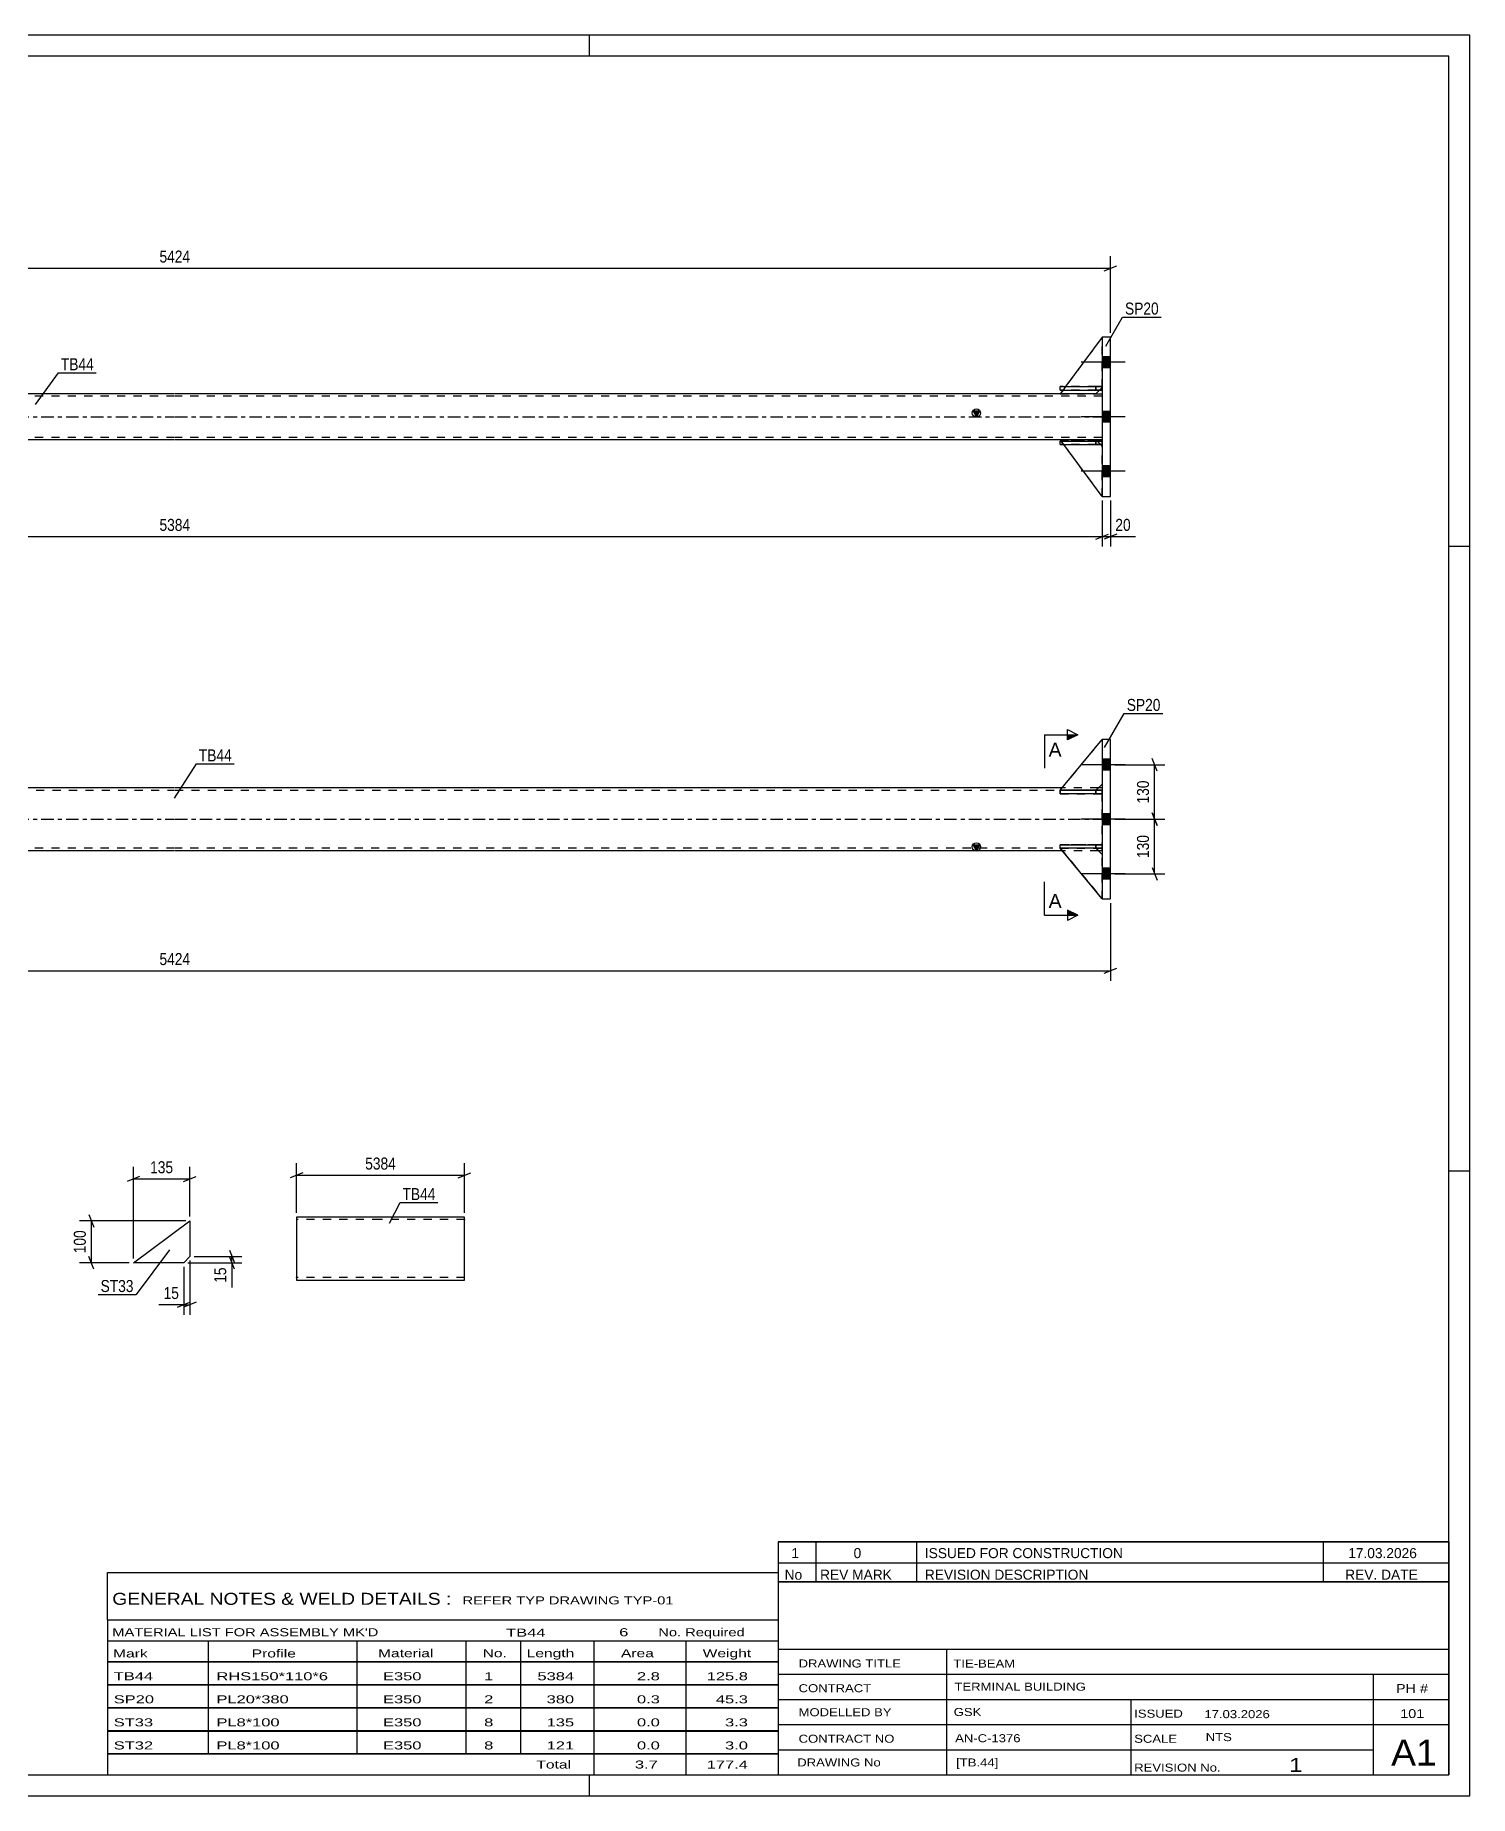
# Model space of a CAD drawing. Header units: millimetres. Extents: x 0 to 594, y 0 to 420.
# Drawn here: x 251.8 to 594, y 0 to 420 of the extents above; entities that cross this region are included whole.
import ezdxf

# ---------------------------------------------------------------- set-up
doc = ezdxf.new("R2010")
doc.units = ezdxf.units.MM
doc.linetypes.add('DXK_LINE_DOT2', pattern=[3.9198, 1.9599, -1.9599])
doc.linetypes.add('DXK_LINE_DOT3', pattern=[5.9187, 2.979, -0.9799, 0.9799, -0.9799])
doc.styles.add('Arial', font='ARIAL.TTF', dxfattribs={"height": 0.2})
doc.styles.add('Arial Narrow', font='ARIALN.TTF', dxfattribs={"height": 0.2})

# ---------------------------------------------------------------- blocks, each defined once
blk = doc.blocks.new('Unknown-580441563-1163')
at = {"color": 5, "linetype": 'Continuous'}
for p, q in [((594, 420), (0, 420)), ((384, 415), (384, 420)), ((594, 0), (594, 420)), ((589, 415), (5, 415)), ((589, 5), (589, 415)), ((594, 298), (589, 298)), ((594, 149), (589, 149)), ((5, 5), (589, 5)), ((384, 0), (384, 5)), ((0, 0), (594, 0))]:
    blk.add_line(p, q, dxfattribs=at)
blk = doc.blocks.new('Part-580441563-1837 - 1812')
at = {"linetype": 'Continuous'}
blk.add_hatch(color=2, dxfattribs=at).paths.add_polyline_path([(476.31, 225.46), (475.51, 226.86), (477.11, 226.86)])
at = {"color": 2, "linetype": 'Continuous'}
for p, q in [((63.81, 240.46), (64.72, 240.46)), ((285.01, 240.46), (73.32, 240.46)), ((496.8, 240.46), (285.11, 240.46)), ((506.31, 240.46), (505.4, 240.46)), ((476.31, 225.46), (475.51, 226.86)), ((475.51, 226.86), (477.11, 226.86)), ((477.11, 226.86), (476.31, 225.46)), ((63.81, 225.46), (64.7, 225.46)), ((285.01, 225.46), (73.31, 225.46)), ((496.82, 225.46), (285.11, 225.46)), ((506.31, 225.46), (505.42, 225.46))]:
    blk.add_line(p, q, dxfattribs=at)
at = {"color": 7, "linetype": 'DXK_LINE_DOT2'}
for p, q in [((63.81, 225.46), (63.81, 240.46)), ((63.81, 239.86), (285.01, 239.86)), ((64.72, 240.46), (73.32, 240.46)), ((285.11, 239.86), (506.31, 239.86)), ((505.4, 240.46), (496.8, 240.46)), ((506.31, 225.46), (506.31, 240.46)), ((285.01, 226.06), (63.81, 226.06)), ((73.31, 225.46), (64.7, 225.46)), ((506.31, 226.06), (285.11, 226.06)), ((505.42, 225.46), (496.82, 225.46))]:
    blk.add_line(p, q, dxfattribs=at)
at = {"color": 7, "linetype": 'DXK_LINE_DOT3'}
for p, q in [((63.81, 232.96), (285.01, 232.96)), ((285.11, 232.96), (506.31, 232.96))]:
    blk.add_line(p, q, dxfattribs=at)
at = {"color": 2, "linetype": 'Continuous'}
blk.add_circle((476.31, 226.36), 1, dxfattribs=at)
blk = doc.blocks.new('Part-580441563-1821 - 1812')
at = {"color": 2, "linetype": 'Continuous'}
for p, q in [((496.31, 239.87), (506.31, 251.96)), ((496.31, 239.87), (496.31, 239.87)), ((504.81, 239.87), (496.31, 239.87)), ((504.81, 239.87), (506.31, 241.37)), ((504.81, 239.87), (504.81, 239.87))]:
    blk.add_line(p, q, dxfattribs=at)
at = {"color": 7, "linetype": 'DXK_LINE_DOT2'}
for p, q in [((496.31, 239.87), (506.31, 251.96)), ((506.31, 251.96), (506.31, 241.37)), ((504.81, 239.87), (496.31, 239.87)), ((506.31, 241.37), (504.81, 239.87))]:
    blk.add_line(p, q, dxfattribs=at)
blk = doc.blocks.new('Part-580441563-1888 - 1812')
at = {"color": 2, "linetype": 'Continuous'}
for p, q in [((508.31, 251.96), (506.31, 251.96)), ((506.31, 251.96), (506.31, 213.96)), ((508.31, 213.96), (508.31, 251.96)), ((506.31, 213.96), (508.31, 213.96))]:
    blk.add_line(p, q, dxfattribs=at)
blk = doc.blocks.new('Part-580441563-1824 - 1812')
at = {"color": 2, "linetype": 'Continuous'}
for p, q in [((496.31, 239.06), (496.31, 239.86)), ((496.31, 239.86), (506.31, 239.86)), ((506.31, 239.06), (506.31, 239.86)), ((506.31, 239.86), (506.31, 239.86)), ((506.31, 239.06), (496.31, 239.06)), ((506.31, 239.06), (506.31, 239.06))]:
    blk.add_line(p, q, dxfattribs=at)
at = {"color": 7, "linetype": 'DXK_LINE_DOT2'}
for p, q in [((504.81, 239.86), (496.31, 239.86)), ((504.81, 239.06), (504.81, 239.86)), ((504.81, 239.86), (506.31, 239.86)), ((506.31, 239.06), (506.31, 239.86)), ((496.31, 239.06), (504.81, 239.06)), ((504.81, 239.06), (506.31, 239.06))]:
    blk.add_line(p, q, dxfattribs=at)
blk = doc.blocks.new('Part-580441563-1858 - 1812')
at = {"color": 7, "linetype": 'DXK_LINE_DOT2'}
for p, q in [((506.31, 226.86), (496.31, 226.86)), ((496.31, 226.86), (506.31, 226.86)), ((496.31, 226.06), (496.31, 226.86)), ((504.81, 226.86), (504.81, 226.06)), ((506.31, 226.06), (506.31, 226.86)), ((504.81, 226.06), (496.31, 226.06)), ((496.31, 226.06), (506.31, 226.06)), ((504.81, 226.06), (506.31, 226.06))]:
    blk.add_line(p, q, dxfattribs=at)
blk = doc.blocks.new('Part-580441563-1861 - 1812')
at = {"color": 7, "linetype": 'DXK_LINE_DOT2'}
for p, q in [((496.31, 226.07), (496.31, 226.07)), ((504.81, 226.07), (496.31, 226.07)), ((496.31, 226.07), (506.31, 213.96)), ((504.81, 226.07), (496.31, 226.07)), ((506.31, 213.96), (496.31, 226.07)), ((506.31, 224.57), (504.81, 226.07)), ((504.81, 226.07), (504.81, 226.07)), ((506.31, 224.57), (504.81, 226.07)), ((506.31, 213.96), (506.31, 224.57))]:
    blk.add_line(p, q, dxfattribs=at)
blk = doc.blocks.new('Part-580441563-1864 - 1812')
at = {"color": 2, "linetype": 'Continuous'}
for p, q in [((496.31, 226.07), (496.31, 226.07)), ((497.14, 226.07), (496.31, 226.07)), ((506.31, 213.96), (496.31, 226.07)), ((506.31, 224.57), (504.82, 226.06)), ((506.31, 213.96), (506.31, 213.96))]:
    blk.add_line(p, q, dxfattribs=at)
at = {"color": 7, "linetype": 'DXK_LINE_DOT2'}
for p, q in [((504.81, 226.07), (496.31, 226.07)), ((506.31, 213.96), (496.31, 226.07)), ((504.81, 226.07), (497.14, 226.07)), ((504.82, 226.06), (504.81, 226.07)), ((504.81, 226.07), (504.81, 226.07)), ((506.31, 224.57), (504.81, 226.07)), ((506.31, 213.96), (506.31, 224.57)), ((506.31, 213.96), (506.31, 213.96))]:
    blk.add_line(p, q, dxfattribs=at)
blk = doc.blocks.new('Part-580441563-1867 - 1812')
at = {"color": 7, "linetype": 'DXK_LINE_DOT2'}
for p, q in [((496.31, 239.87), (506.31, 251.96)), ((496.31, 239.87), (506.31, 251.96)), ((506.31, 251.96), (506.31, 241.37)), ((496.31, 239.87), (496.31, 239.87)), ((504.81, 239.87), (496.31, 239.87)), ((504.81, 239.87), (496.31, 239.87)), ((506.31, 241.37), (504.81, 239.87)), ((506.31, 241.37), (504.81, 239.87)), ((504.81, 239.87), (504.81, 239.87))]:
    blk.add_line(p, q, dxfattribs=at)
blk = doc.blocks.new('Bolt-580441563-1869 - 1812')
at = {"linetype": 'Continuous'}
for points in [[(506.31, 247.26), (506.31, 244.66), (508.31, 244.66), (508.31, 247.26)], [(506.31, 247.26), (506.31, 244.66), (508.31, 244.66), (508.31, 247.26)], [(506.31, 247.26), (506.31, 244.66), (508.31, 244.66), (508.31, 247.26)], [(506.31, 234.26), (506.31, 231.66), (508.31, 231.66), (508.31, 234.26)], [(506.31, 234.26), (506.31, 231.66), (508.31, 231.66), (508.31, 234.26)], [(506.31, 221.26), (506.31, 218.66), (508.31, 218.66), (508.31, 221.26)], [(506.31, 221.26), (506.31, 218.66), (508.31, 218.66), (508.31, 221.26)], [(506.31, 221.26), (506.31, 218.66), (508.31, 218.66), (508.31, 221.26)]]:
    blk.add_hatch(color=1, dxfattribs=at).paths.add_polyline_path(points)
at = {"color": 1, "linetype": 'Continuous'}
for p, q in [((511.81, 245.96), (501.31, 245.96)), ((511.81, 245.96), (501.31, 245.96)), ((511.81, 245.96), (501.31, 245.96)), ((508.31, 247.26), (506.31, 247.26)), ((508.31, 247.26), (506.31, 247.26)), ((508.31, 247.26), (506.31, 247.26)), ((508.31, 244.66), (506.31, 244.66)), ((508.31, 244.66), (506.31, 244.66)), ((508.31, 244.66), (506.31, 244.66)), ((511.81, 232.96), (501.31, 232.96)), ((511.81, 232.96), (501.31, 232.96)), ((508.31, 234.26), (506.31, 234.26)), ((508.31, 234.26), (506.31, 234.26)), ((508.31, 231.66), (506.31, 231.66)), ((508.31, 231.66), (506.31, 231.66)), ((511.81, 219.96), (501.31, 219.96)), ((511.81, 219.96), (501.31, 219.96)), ((511.81, 219.96), (501.31, 219.96)), ((508.31, 221.26), (506.31, 221.26)), ((508.31, 221.26), (506.31, 221.26)), ((508.31, 221.26), (506.31, 221.26)), ((508.31, 218.66), (506.31, 218.66)), ((508.31, 218.66), (506.31, 218.66)), ((508.31, 218.66), (506.31, 218.66))]:
    blk.add_line(p, q, dxfattribs=at)
blk = doc.blocks.new('Part-580441563-1872 - 1812')
at = {"color": 2, "linetype": 'Continuous'}
for p, q in [((496.31, 226.06), (496.31, 226.86)), ((496.31, 226.86), (506.31, 226.86)), ((506.31, 226.06), (506.31, 226.86)), ((506.31, 226.86), (506.31, 226.86)), ((496.31, 226.06), (496.32, 226.06)), ((506.31, 226.06), (497.14, 226.06)), ((506.31, 226.06), (506.31, 226.06))]:
    blk.add_line(p, q, dxfattribs=at)
at = {"color": 7, "linetype": 'DXK_LINE_DOT2'}
for p, q in [((504.81, 226.86), (496.31, 226.86)), ((504.81, 226.06), (504.81, 226.86)), ((504.81, 226.86), (506.31, 226.86)), ((506.31, 226.06), (506.31, 226.86)), ((496.31, 226.06), (504.81, 226.06)), ((497.14, 226.06), (496.32, 226.06)), ((504.81, 226.06), (506.31, 226.06))]:
    blk.add_line(p, q, dxfattribs=at)
blk = doc.blocks.new('Part-580441563-1883 - 1812')
at = {"color": 7, "linetype": 'DXK_LINE_DOT2'}
for p, q in [((506.31, 239.86), (496.31, 239.86)), ((496.31, 239.86), (506.31, 239.86)), ((496.31, 239.86), (496.31, 239.06)), ((504.81, 239.86), (504.81, 239.06)), ((506.31, 239.06), (506.31, 239.86)), ((504.81, 239.06), (496.31, 239.06)), ((496.31, 239.06), (506.31, 239.06)), ((504.81, 239.06), (506.31, 239.06))]:
    blk.add_line(p, q, dxfattribs=at)
blk = doc.blocks.new('Part-580441563-1440 - 1403')
at = {"color": 2, "linetype": 'Continuous'}
for p, q in [((334.1, 138.04), (314.1, 138.04)), ((314.1, 138.04), (314.1, 123.13)), ((354.2, 138.04), (334.2, 138.04)), ((354.2, 124.24), (354.2, 138.04)), ((314.1, 123.13), (314.1, 123.04)), ((314.1, 123.04), (334.1, 123.04)), ((334.2, 123.04), (354.2, 123.04)), ((354.2, 123.04), (354.2, 124.24))]:
    blk.add_line(p, q, dxfattribs=at)
at = {"color": 7, "linetype": 'DXK_LINE_DOT2'}
for p, q in [((334.1, 137.44), (314.1, 137.44)), ((354.2, 137.44), (334.2, 137.44)), ((354.2, 137.44), (354.2, 137.4)), ((354.2, 137.4), (354.2, 137.44)), ((354.2, 137.3), (354.2, 137.4)), ((354.2, 137.4), (354.2, 137.3)), ((314.1, 123.64), (314.1, 123.69)), ((334.1, 123.64), (314.1, 123.64)), ((354.2, 123.64), (334.2, 123.64)), ((354.2, 123.69), (354.2, 124.01)), ((354.2, 123.64), (354.2, 123.69))]:
    blk.add_line(p, q, dxfattribs=at)
blk = doc.blocks.new('Part-580441563-2051 - 2035')
at = {"color": 2, "linetype": 'Continuous'}
for p, q in [((275.18, 127.16), (288.67, 137.16)), ((288.67, 137.16), (288.68, 128.66)), ((287.18, 127.16), (275.18, 127.16)), ((288.68, 128.66), (287.18, 127.16))]:
    blk.add_line(p, q, dxfattribs=at)
blk = doc.blocks.new('Part-580441563-1654 - 1650')
at = {"color": 2, "linetype": 'Continuous'}
for p, q in [((496.31, 335.36), (496.31, 336.16)), ((496.31, 336.16), (506.31, 336.16)), ((506.31, 336.16), (506.31, 336.16)), ((506.31, 336.16), (506.31, 335.36)), ((496.31, 335.36), (506.31, 335.36))]:
    blk.add_line(p, q, dxfattribs=at)
at = {"color": 7, "linetype": 'DXK_LINE_DOT2'}
for p, q in [((504.81, 336.16), (496.31, 336.16)), ((506.31, 336.16), (504.81, 336.16)), ((504.81, 336.16), (504.81, 335.36)), ((504.81, 335.36), (496.31, 335.36)), ((504.81, 335.36), (506.31, 335.36))]:
    blk.add_line(p, q, dxfattribs=at)
blk = doc.blocks.new('Part-580441563-1657 - 1650')
at = {"color": 7, "linetype": 'DXK_LINE_DOT2'}
for p, q in [((496.31, 322.36), (496.31, 323.16)), ((504.81, 323.16), (496.31, 323.16)), ((496.31, 323.16), (506.31, 323.16)), ((504.81, 322.36), (496.31, 322.36)), ((496.31, 322.36), (506.31, 322.36)), ((504.81, 322.36), (504.81, 323.16)), ((504.81, 323.16), (506.31, 323.16)), ((506.31, 322.36), (504.81, 322.36)), ((506.31, 322.36), (506.31, 323.16)), ((506.31, 322.36), (506.31, 322.36))]:
    blk.add_line(p, q, dxfattribs=at)
blk = doc.blocks.new('Part-580441563-1660 - 1650')
at = {"color": 7, "linetype": 'DXK_LINE_DOT2'}
for p, q in [((496.31, 335.36), (496.31, 336.16)), ((504.81, 336.16), (496.31, 336.16)), ((496.31, 336.16), (506.31, 336.16)), ((504.81, 335.36), (504.81, 336.16)), ((504.81, 336.16), (506.31, 336.16)), ((506.31, 335.36), (506.31, 336.16)), ((504.81, 335.36), (496.31, 335.36)), ((496.31, 335.36), (506.31, 335.36)), ((506.31, 335.36), (504.81, 335.36)), ((506.31, 335.36), (506.31, 335.36))]:
    blk.add_line(p, q, dxfattribs=at)
blk = doc.blocks.new('Part-580441563-1663 - 1650')
at = {"color": 7, "linetype": 'DXK_LINE_DOT2'}
for p, q in [((506.31, 347.97), (496.31, 334.47)), ((506.31, 335.97), (506.31, 347.97)), ((496.31, 334.47), (504.81, 334.47)), ((504.81, 334.47), (506.31, 335.97))]:
    blk.add_line(p, q, dxfattribs=at)
blk = doc.blocks.new('Part-580441563-1686 - 1650')
at = {"linetype": 'Continuous'}
blk.add_hatch(color=2, dxfattribs=at).paths.add_polyline_path([(476.31, 328.97), (475.51, 330.37), (477.11, 330.37)])
at = {"color": 2, "linetype": 'Continuous'}
for p, q in [((63.81, 334.47), (65.31, 334.47)), ((285.01, 334.47), (73.81, 334.47)), ((496.31, 334.47), (285.11, 334.47)), ((504.81, 334.47), (506.31, 334.47)), ((476.31, 328.97), (475.51, 330.37)), ((475.51, 330.37), (477.11, 330.37)), ((477.11, 330.37), (476.31, 328.97)), ((63.81, 323.47), (65.31, 323.47)), ((285.01, 323.47), (73.81, 323.47)), ((496.31, 323.47), (285.11, 323.47)), ((506.31, 323.47), (504.81, 323.47))]:
    blk.add_line(p, q, dxfattribs=at)
at = {"color": 7, "linetype": 'DXK_LINE_DOT2'}
for p, q in [((63.81, 323.47), (63.81, 334.47)), ((285.01, 333.87), (63.81, 333.87)), ((65.31, 334.47), (73.81, 334.47)), ((506.31, 333.87), (285.11, 333.87)), ((504.81, 334.47), (496.31, 334.47)), ((506.31, 334.47), (506.31, 323.47)), ((285.01, 324.07), (63.81, 324.07)), ((73.81, 323.47), (65.31, 323.47)), ((506.31, 324.07), (285.11, 324.07)), ((504.81, 323.47), (496.31, 323.47))]:
    blk.add_line(p, q, dxfattribs=at)
at = {"color": 7, "linetype": 'DXK_LINE_DOT3'}
for p, q in [((63.81, 328.97), (285.01, 328.97)), ((285.11, 328.97), (506.31, 328.97))]:
    blk.add_line(p, q, dxfattribs=at)
at = {"color": 2, "linetype": 'Continuous'}
blk.add_circle((476.31, 329.87), 1, dxfattribs=at)
blk = doc.blocks.new('Part-580441563-1691 - 1650')
at = {"color": 2, "linetype": 'Continuous'}
for p, q in [((508.31, 347.97), (506.31, 347.97)), ((506.31, 347.97), (506.31, 309.97)), ((508.31, 309.97), (508.31, 347.97)), ((506.31, 309.97), (508.31, 309.97))]:
    blk.add_line(p, q, dxfattribs=at)
blk = doc.blocks.new('Part-580441563-1692 - 1650')
at = {"color": 2, "linetype": 'Continuous'}
for p, q in [((506.31, 347.97), (497.56, 336.16)), ((496.97, 335.36), (496.31, 334.47)), ((504.81, 334.47), (496.31, 334.47)), ((505.7, 335.36), (504.81, 334.47))]:
    blk.add_line(p, q, dxfattribs=at)
at = {"color": 7, "linetype": 'DXK_LINE_DOT2'}
for p, q in [((506.31, 347.97), (506.31, 335.97)), ((497.56, 336.16), (496.97, 335.36)), ((506.31, 335.97), (505.7, 335.36))]:
    blk.add_line(p, q, dxfattribs=at)
blk = doc.blocks.new('Part-580441563-1699 - 1650')
at = {"color": 7, "linetype": 'DXK_LINE_DOT2'}
for p, q in [((506.31, 309.97), (496.31, 323.47)), ((496.31, 323.47), (504.81, 323.47)), ((504.81, 323.47), (496.31, 323.47)), ((504.81, 323.47), (506.31, 321.97)), ((504.81, 323.47), (504.81, 323.47)), ((504.81, 323.47), (506.31, 321.97)), ((506.31, 321.97), (506.31, 321.97)), ((506.31, 309.97), (506.31, 321.97))]:
    blk.add_line(p, q, dxfattribs=at)
blk = doc.blocks.new('Bolt-580441563-1700 - 1650')
at = {"linetype": 'Continuous'}
for points in [[(506.31, 343.27), (506.31, 340.67), (508.31, 340.67), (508.31, 343.27)], [(506.31, 343.27), (506.31, 340.67), (508.31, 340.67), (508.31, 343.27)], [(506.31, 343.27), (506.31, 340.67), (508.31, 340.67), (508.31, 343.27)], [(506.31, 330.27), (506.31, 327.67), (508.31, 327.67), (508.31, 330.27)], [(506.31, 330.27), (506.31, 327.67), (508.31, 327.67), (508.31, 330.27)], [(506.31, 317.27), (506.31, 314.67), (508.31, 314.67), (508.31, 317.27)], [(506.31, 317.27), (506.31, 314.67), (508.31, 314.67), (508.31, 317.27)], [(506.31, 317.27), (506.31, 314.67), (508.31, 314.67), (508.31, 317.27)]]:
    blk.add_hatch(color=1, dxfattribs=at).paths.add_polyline_path(points)
at = {"color": 1, "linetype": 'Continuous'}
for p, q in [((511.81, 341.97), (501.31, 341.97)), ((511.81, 341.97), (501.31, 341.97)), ((511.81, 341.97), (501.31, 341.97)), ((508.31, 343.27), (506.31, 343.27)), ((508.31, 343.27), (506.31, 343.27)), ((508.31, 343.27), (506.31, 343.27)), ((508.31, 340.67), (506.31, 340.67)), ((508.31, 340.67), (506.31, 340.67)), ((508.31, 340.67), (506.31, 340.67)), ((511.81, 328.97), (501.31, 328.97)), ((511.81, 328.97), (501.31, 328.97)), ((508.31, 330.27), (506.31, 330.27)), ((508.31, 330.27), (506.31, 330.27)), ((508.31, 327.67), (506.31, 327.67)), ((508.31, 327.67), (506.31, 327.67)), ((511.81, 315.97), (501.31, 315.97)), ((511.81, 315.97), (501.31, 315.97)), ((511.81, 315.97), (501.31, 315.97)), ((508.31, 317.27), (506.31, 317.27)), ((508.31, 317.27), (506.31, 317.27)), ((508.31, 317.27), (506.31, 317.27)), ((508.31, 314.67), (506.31, 314.67)), ((508.31, 314.67), (506.31, 314.67)), ((508.31, 314.67), (506.31, 314.67))]:
    blk.add_line(p, q, dxfattribs=at)
blk = doc.blocks.new('Part-580441563-1712 - 1650')
at = {"color": 2, "linetype": 'Continuous'}
for p, q in [((496.31, 322.36), (496.31, 323.16)), ((496.31, 323.16), (506.31, 323.16)), ((496.31, 322.36), (506.31, 322.36)), ((506.31, 323.16), (506.31, 323.16)), ((506.31, 322.36), (506.31, 323.16))]:
    blk.add_line(p, q, dxfattribs=at)
at = {"color": 7, "linetype": 'DXK_LINE_DOT2'}
for p, q in [((504.81, 323.16), (496.31, 323.16)), ((504.81, 322.36), (496.31, 322.36)), ((506.31, 323.16), (504.81, 323.16)), ((504.81, 323.16), (504.81, 322.36)), ((504.81, 322.36), (506.31, 322.36)), ((506.31, 322.36), (506.31, 322.36))]:
    blk.add_line(p, q, dxfattribs=at)
blk = doc.blocks.new('Part-580441563-1713 - 1650')
at = {"color": 2, "linetype": 'Continuous'}
for p, q in [((496.31, 323.47), (496.31, 323.47)), ((504.81, 323.47), (496.31, 323.47)), ((496.55, 323.16), (496.31, 323.47)), ((504.81, 323.47), (504.81, 323.47)), ((505.13, 323.16), (504.81, 323.47)), ((506.31, 309.97), (497.14, 322.36)), ((506.31, 321.97), (505.93, 322.36))]:
    blk.add_line(p, q, dxfattribs=at)
at = {"color": 7, "linetype": 'DXK_LINE_DOT2'}
for p, q in [((496.31, 323.47), (504.81, 323.47)), ((504.81, 323.47), (506.31, 321.97)), ((497.14, 322.36), (496.55, 323.16)), ((505.93, 322.36), (505.13, 323.16)), ((506.31, 321.97), (506.31, 321.97)), ((506.31, 309.97), (506.31, 321.97)), ((506.31, 309.97), (506.31, 309.97))]:
    blk.add_line(p, q, dxfattribs=at)
blk = doc.blocks.new('StraightDimension-580441563-1897 - 1812')
at = {"color": 7, "linetype": 'Continuous'}
for p, q in [((61.81, 212.96), (61.81, 194.43)), ((508.31, 212.96), (508.31, 194.43)), ((63.31, 197.43), (60.31, 196.23)), ((506.81, 196.23), (509.81, 197.43)), ((61.81, 196.83), (508.31, 196.83))]:
    blk.add_line(p, q, dxfattribs=at)
at = {"color": 0}
blk.add_wipeout([(289.32, 197.58), (289.32, 201.78), (280.81, 201.78), (280.81, 197.58)], dxfattribs=at)
at = {"color": 3, "style": 'Arial Narrow'}
blk.add_text('5424', height=2.863, dxfattribs=at).set_placement((281.41, 198.18))
blk = doc.blocks.new('StraightDimension-580441563-1948 - 1812')
at = {"color": 7, "linetype": 'Continuous'}
for p, q in [((509.31, 245.96), (521.22, 245.96)), ((519.42, 244.46), (518.22, 247.46)), ((518.82, 232.96), (518.82, 245.96)), ((509.31, 232.96), (521.22, 232.96)), ((518.22, 234.46), (519.42, 231.46))]:
    blk.add_line(p, q, dxfattribs=at)
at = {"color": 0}
blk.add_wipeout([(518.07, 242.8), (513.87, 242.8), (513.87, 236.12), (518.07, 236.12)], dxfattribs=at)
at = {"color": 3, "style": 'Arial Narrow'}
blk.add_text('130', height=2.863, rotation=90.0002, dxfattribs=at).set_placement((517.47, 236.72))
blk = doc.blocks.new('StraightDimension-580441563-1935 - 1812')
at = {"color": 7, "linetype": 'Continuous'}
for p, q in [((509.31, 232.96), (521.22, 232.96)), ((519.42, 231.46), (518.22, 234.46)), ((518.82, 219.96), (518.82, 232.96)), ((509.31, 219.96), (521.22, 219.96)), ((518.22, 221.46), (519.42, 218.46))]:
    blk.add_line(p, q, dxfattribs=at)
at = {"color": 0}
blk.add_wipeout([(518.07, 229.8), (513.87, 229.8), (513.87, 223.12), (518.07, 223.12)], dxfattribs=at)
at = {"color": 3, "style": 'Arial Narrow'}
blk.add_text('130', height=2.863, rotation=90.0002, dxfattribs=at).set_placement((517.47, 223.72))
blk = doc.blocks.new('StraightDimension-580441563-1445 - 1403')
at = {"color": 7, "linetype": 'Continuous'}
for p, q in [((315.6, 148.64), (312.6, 147.44)), ((314.1, 139.04), (314.1, 150.89)), ((314.1, 148.04), (354.2, 148.04)), ((352.7, 147.44), (355.7, 148.64)), ((354.2, 139.04), (354.2, 150.89))]:
    blk.add_line(p, q, dxfattribs=at)
at = {"color": 0}
blk.add_wipeout([(338.41, 148.79), (338.41, 152.99), (329.89, 152.99), (329.89, 148.79)], dxfattribs=at)
at = {"color": 3, "style": 'Arial Narrow'}
blk.add_text('5384', height=2.863, dxfattribs=at).set_placement((330.49, 149.39))
blk = doc.blocks.new('StraightDimension-580441563-2084 - 2035')
at = {"color": 7, "linetype": 'Continuous'}
for p, q in [((264.58, 138.66), (265.78, 135.66)), ((287.67, 137.16), (262.33, 137.16)), ((265.18, 127.16), (265.18, 137.16)), ((274.18, 127.16), (262.33, 127.16)), ((265.78, 125.66), (264.58, 128.66))]:
    blk.add_line(p, q, dxfattribs=at)
at = {"color": 0}
blk.add_wipeout([(264.43, 135.5), (260.23, 135.5), (260.23, 128.82), (264.43, 128.82)], dxfattribs=at)
at = {"color": 3, "style": 'Arial Narrow'}
blk.add_text('100', height=2.863, rotation=90.0002, dxfattribs=at).set_placement((263.83, 129.42))
blk = doc.blocks.new('StraightDimension-580441563-2068 - 2035')
at = {"color": 7, "linetype": 'Continuous'}
for p, q in [((287.18, 126.16), (287.18, 114.76)), ((288.68, 127.66), (288.68, 114.76)), ((285.68, 116.56), (288.68, 117.76)), ((290.18, 117.76), (287.18, 116.56)), ((287.18, 117.16), (288.68, 117.16))]:
    blk.add_line(p, q, dxfattribs=at)
at = {"color": 0}
blk.add_wipeout([(286.65, 117.91), (286.65, 122.11), (281.79, 122.11), (281.79, 117.91)], dxfattribs=at)
at = {"color": 7, "linetype": 'Continuous'}
blk.add_line((287.18, 117.16), (281.27, 117.16), dxfattribs=at)
blk.add_line((287.18, 117.16), (281.27, 117.16), dxfattribs=at)
at = {"color": 3, "style": 'Arial Narrow'}
blk.add_text('15', height=2.863, dxfattribs=at).set_placement((282.39, 118.51))
blk = doc.blocks.new('StraightDimension-580441563-2099 - 2035')
at = {"color": 7, "linetype": 'Continuous'}
for p, q in [((288.18, 127.16), (301.08, 127.16)), ((289.68, 128.66), (301.08, 128.66)), ((298.08, 130.16), (299.28, 127.16)), ((299.28, 125.66), (298.08, 128.66)), ((298.68, 127.16), (298.68, 128.66))]:
    blk.add_line(p, q, dxfattribs=at)
at = {"color": 0}
blk.add_wipeout([(297.93, 126.64), (293.73, 126.64), (293.73, 121.78), (297.93, 121.78)], dxfattribs=at)
at = {"color": 7, "linetype": 'Continuous'}
blk.add_line((298.68, 127.16), (298.68, 121.25), dxfattribs=at)
blk.add_line((298.68, 127.16), (298.68, 121.25), dxfattribs=at)
at = {"color": 3, "style": 'Arial Narrow'}
blk.add_text('15', height=2.863, rotation=90.0002, dxfattribs=at).set_placement((297.33, 122.38))
blk = doc.blocks.new('StraightDimension-580441563-2053 - 2035')
at = {"color": 7, "linetype": 'Continuous'}
for p, q in [((276.68, 147.76), (273.68, 146.56)), ((275.18, 128.16), (275.18, 150.01)), ((275.18, 147.16), (288.67, 147.16)), ((287.17, 146.56), (290.17, 147.76)), ((288.67, 138.16), (288.67, 150.01))]:
    blk.add_line(p, q, dxfattribs=at)
at = {"color": 0}
blk.add_wipeout([(285.27, 147.91), (285.27, 152.11), (278.58, 152.11), (278.58, 147.91)], dxfattribs=at)
at = {"color": 3, "style": 'Arial Narrow'}
blk.add_text('135', height=2.863, dxfattribs=at).set_placement((279.18, 148.51))
blk = doc.blocks.new('StraightDimension-580441563-1736 - 1650')
at = {"color": 7, "linetype": 'Continuous'}
for p, q in [((61.81, 348.97), (61.81, 367.26)), ((508.31, 348.97), (508.31, 367.26)), ((63.31, 365.01), (60.31, 363.81)), ((61.81, 364.41), (508.31, 364.41)), ((506.81, 363.81), (509.81, 365.01))]:
    blk.add_line(p, q, dxfattribs=at)
at = {"color": 0}
blk.add_wipeout([(289.32, 365.16), (289.32, 369.36), (280.81, 369.36), (280.81, 365.16)], dxfattribs=at)
at = {"color": 3, "style": 'Arial Narrow'}
blk.add_text('5424', height=2.863, dxfattribs=at).set_placement((281.41, 365.76))
blk = doc.blocks.new('StraightDimension-580441563-1747 - 1650')
at = {"color": 7, "linetype": 'Continuous'}
for p, q in [((506.31, 308.97), (506.31, 298)), ((508.31, 308.97), (508.31, 298)), ((504.81, 299.8), (507.81, 301)), ((506.31, 300.4), (508.31, 300.4)), ((509.81, 301), (506.81, 299.8))]:
    blk.add_line(p, q, dxfattribs=at)
at = {"color": 0}
blk.add_wipeout([(513.7, 301.15), (513.7, 305.35), (508.84, 305.35), (508.84, 301.15)], dxfattribs=at)
at = {"color": 7, "linetype": 'Continuous'}
blk.add_line((508.31, 300.4), (514.22, 300.4), dxfattribs=at)
blk.add_line((508.31, 300.4), (514.22, 300.4), dxfattribs=at)
at = {"color": 3, "style": 'Arial Narrow'}
blk.add_text('20', height=2.863, dxfattribs=at).set_placement((509.44, 301.75))
blk = doc.blocks.new('StraightDimension-580441563-1767 - 1650')
at = {"color": 7, "linetype": 'Continuous'}
for p, q in [((63.81, 308.97), (63.81, 298)), ((506.31, 308.97), (506.31, 298)), ((65.31, 301), (62.31, 299.8)), ((63.81, 300.4), (506.31, 300.4)), ((504.81, 299.8), (507.81, 301))]:
    blk.add_line(p, q, dxfattribs=at)
at = {"color": 0}
blk.add_wipeout([(289.32, 301.15), (289.32, 305.35), (280.81, 305.35), (280.81, 301.15)], dxfattribs=at)
at = {"color": 3, "style": 'Arial Narrow'}
blk.add_text('5384', height=2.863, dxfattribs=at).set_placement((281.41, 301.75))
blk = doc.blocks.new('Unknown-580441563-3271')
at = {"color": 7, "linetype": 'Continuous'}
for p, q in [((429, 51.05), (429, 5)), ((429, 51.05), (589, 51.05)), ((589, 51), (589, 5)), ((429, 35), (589, 35)), ((469.14, 35), (469.14, 5)), ((429, 29), (589, 29)), ((571, 5.05), (571, 29.05)), ((429, 23), (589, 23)), ((513.14, 23), (513.14, 5)), ((429, 17), (589, 17)), ((429, 11), (571, 11)), ((429, 5), (589, 5))]:
    blk.add_line(p, q, dxfattribs=at)
at = {"color": 7, "style": 'Arial Narrow'}
for s, height, width, p in [('DRAWING TITLE', 1.9089, 1.425378, (433.88, 30.61)), ('TIE-BEAM', 1.909, 1.425378, (470.81, 30.59)), ('CONTRACT', 1.909, 1.425378, (433.88, 24.71)), ('TERMINAL BUILDING', 1.9089, 1.425378, (471.06, 25.07)), ('MODELLED BY', 1.9089, 1.425378, (433.88, 18.98)), ('GSK', 1.909, 1.425378, (470.88, 19.04)), ('ISSUED', 1.909, 1.425378, (513.94, 18.64)), ('17.03.2026', 1.909, 1.425378, (530.69, 18.52)), ('CONTRACT NO', 1.9089, 1.425378, (433.88, 12.66)), ('AN-C-1376', 1.909, 1.425378, (471.23, 12.78)), ('SCALE', 1.909, 1.425378, (513.94, 12.65)), ('A1', 6.204, 1.25, (575.24, 7.2)), ('DRAWING No', 1.909, 1.425378, (433.56, 7)), ('[TB.44]', 1.909, 1.425378, (471.46, 6.99)), ('1', 3.34, 1.5, (550.91, 5.68)), ('REVISION No.', 1.9089, 1.425378, (513.94, 5.77))]:
    blk.add_text(s, height=height, dxfattribs=dict(at, width=width)).set_placement(p)
at = {"color": 7, "linetype": 'Continuous', "style": 'Arial Narrow'}
for s, height, width, p in [('PH #', 2.1, 1.42538, (576.4, 24.55)), ('101', 2.1, 1.42538, (577.41, 18.55)), ('NTS', 1.909, 1.425378, (531, 13.05))]:
    blk.add_text(s, height=height, dxfattribs=dict(at, width=width)).set_placement(p)
blk = doc.blocks.new('Unknown-580441563-3272')
at = {"color": 7, "linetype": 'Continuous'}
for p, q in [((429, 60.55), (589, 60.55)), ((589, 60.55), (429, 60.55)), ((429, 60.55), (429, 55.55)), ((438, 60.55), (438, 55.55)), ((462, 60.55), (462, 55.55)), ((559, 60.55), (559, 55.55)), ((589, 60.55), (589, 55.55)), ((429, 55.55), (589, 55.55)), ((429, 55.55), (429, 51.05)), ((429, 55.55), (589, 55.55)), ((438, 55.55), (438, 51.05)), ((462, 55.55), (462, 51.05)), ((559, 55.55), (559, 51.05)), ((589, 55.55), (589, 51.05)), ((589, 51.05), (429, 51.05))]:
    blk.add_line(p, q, dxfattribs=at)
at = {"color": 7, "linetype": 'Continuous', "style": 'Arial Narrow'}
for s, height, width, p in [('1', 2.39, 1.196471, (432.16, 56.7)), ('0', 2.39, 1.196471, (447, 56.7)), ('ISSUED FOR CONSTRUCTION', 2.3861, 1.196471, (464, 56.7)), ('17.03.2026', 2.386, 1.196471, (565, 56.7)), ('No', 2.386, 1.2, (430.54, 51.55)), ('REV MARK', 2.386, 1.2, (439, 51.55)), ('REVISION DESCRIPTION', 2.3861, 1.2, (464, 51.55)), ('REV. DATE', 2.386, 1.2, (564.28, 51.55))]:
    blk.add_text(s, height=height, dxfattribs=dict(at, width=width)).set_placement(p)
blk = doc.blocks.new('Unknown-580441563-3273')
at = {"color": 7, "linetype": 'Continuous'}
for p, q in [((269, 53.25), (429, 53.25)), ((269, 42), (269, 53.25)), ((429, 53.25), (429, 42)), ((269, 42), (429, 42)), ((269, 42), (269, 37)), ((429, 42), (429, 37)), ((269, 37), (429, 37)), ((269, 37), (269, 32)), ((293, 37), (293, 32)), ((328.5, 37), (328.5, 32)), ((354.5, 37), (354.5, 32)), ((367.5, 37), (367.5, 32)), ((385, 37), (385, 32)), ((407, 37), (407, 32)), ((429, 37), (429, 32)), ((269, 32), (429, 32)), ((269, 31.95), (269, 26.55)), ((269, 31.95), (429, 31.95)), ((293, 32), (293, 26.5)), ((328.5, 32), (328.5, 26.5)), ((354.5, 32), (354.5, 26.5)), ((367.5, 32), (367.5, 26.5)), ((385, 32), (385, 26.5)), ((407, 32), (407, 26.5)), ((429, 31.95), (429, 26.55)), ((269, 26.55), (429, 26.55)), ((269, 26.45), (269, 21.05)), ((269, 26.45), (429, 26.45)), ((293, 26.5), (293, 21)), ((328.5, 26.5), (328.5, 21)), ((354.5, 26.5), (354.5, 21)), ((367.5, 26.5), (367.5, 21)), ((385, 26.5), (385, 21)), ((407, 26.5), (407, 21)), ((429, 26.45), (429, 21.05)), ((269, 21.05), (429, 21.05)), ((293, 21), (293, 15.5)), ((328.5, 21), (328.5, 15.5)), ((354.5, 21), (354.5, 15.5)), ((367.5, 21), (367.5, 15.5)), ((385, 21), (385, 15.5)), ((407, 21), (407, 15.5)), ((269, 20.95), (269, 15.55)), ((269, 20.95), (429, 20.95)), ((429, 20.95), (429, 15.55)), ((269, 15.55), (429, 15.55)), ((269, 15.45), (269, 10.05)), ((269, 15.45), (429, 15.45)), ((293, 15.5), (293, 10)), ((328.5, 15.5), (328.5, 10)), ((354.5, 15.5), (354.5, 10)), ((367.5, 15.5), (367.5, 10)), ((385, 15.5), (385, 10)), ((407, 15.5), (407, 10)), ((429, 15.45), (429, 10.05)), ((269, 10.05), (429, 10.05)), ((269, 10), (429, 10)), ((269, 10), (269, 5)), ((385, 10), (385, 5)), ((407, 10), (407, 5)), ((429, 10), (429, 5)), ((269, 5), (429, 5))]:
    blk.add_line(p, q, dxfattribs=at)
at = {"color": 7, "style": 'Arial Narrow'}
for s, height, width, p in [('GENERAL NOTES & WELD DETAILS :', 2.8633, 1.4, (270.15, 45.56)), ('REFER TYP DRAWING TYP-01', 1.9089, 1.6, (353.7, 45.66)), ("MATERIAL LIST FOR ASSEMBLY MK'D", 1.9089, 1.6, (270.15, 38.06)), ('TB44', 1.909, 1.794707, (364.1, 37.97)), ('6', 1.91, 1.794707, (391.08, 38.06)), ('No. Required', 1.9089, 1.6, (400.41, 38.06)), ('Mark', 1.909, 1.7, (270.34, 33)), ('Profile', 1.909, 1.7, (303.41, 33)), ('Material', 1.909, 1.7, (333.54, 33.06)), ('No.', 1.909, 1.7, (358.5, 33.06)), ('Length', 1.909, 1.7, (369, 33.06)), ('Area', 1.909, 1.7, (391.5, 33.06)), ('Weight', 1.909, 1.7, (411, 33.06))]:
    blk.add_text(s, height=height, dxfattribs=dict(at, width=width)).set_placement(p)
at = {"color": 7, "linetype": 'Continuous', "style": 'Arial Narrow'}
for s, height, width, p in [('TB44', 1.909, 1.794707, (270.5, 27.56)), ('RHS150*110*6', 1.9089, 1.794707, (295, 27.56)), ('E350', 1.909, 1.794707, (334.74, 27.56)), ('1', 1.91, 1.794707, (358.86, 27.56)), ('5384', 1.909, 1.794707, (371.58, 27.56)), ('2.8', 1.909, 1.794707, (395.32, 27.56)), ('125.8', 1.909, 1.794707, (411.96, 27.56)), ('SP20', 1.909, 1.794707, (270.5, 22.06)), ('PL20*380', 1.909, 1.794707, (295, 22.06)), ('E350', 1.909, 1.794707, (334.74, 22.06)), ('2', 1.91, 1.794707, (358.86, 22.06)), ('380', 1.909, 1.794707, (373.77, 22.06)), ('0.3', 1.909, 1.794707, (395.32, 22.06)), ('45.3', 1.909, 1.794707, (414.14, 22.06)), ('ST33', 1.909, 1.794707, (270.5, 16.56)), ('PL8*100', 1.909, 1.794707, (295, 16.56)), ('E350', 1.909, 1.794707, (334.74, 16.56)), ('8', 1.91, 1.794707, (358.86, 16.56)), ('135', 1.909, 1.794707, (373.77, 16.56)), ('0.0', 1.909, 1.794707, (395.32, 16.56)), ('3.3', 1.909, 1.794707, (416.33, 16.56)), ('ST32', 1.909, 1.794707, (270.5, 11.06)), ('PL8*100', 1.909, 1.794707, (295, 11.06)), ('E350', 1.909, 1.794707, (334.74, 11.06)), ('8', 1.91, 1.794707, (358.86, 11.06)), ('121', 1.909, 1.794707, (373.77, 11.06)), ('0.0', 1.909, 1.794707, (395.32, 11.06)), ('3.0', 1.909, 1.794707, (416.33, 11.06)), ('Total', 1.909, 1.7, (371.33, 6.5)), ('3.7', 1.909, 1.794707, (394.83, 6.5)), ('177.4', 1.909, 1.794707, (411.96, 6.5))]:
    blk.add_text(s, height=height, dxfattribs=dict(at, width=width)).set_placement(p)
blk = doc.blocks.new('SectionMark-580441563-2010 - 1812')
at = {"color": 0, "linetype": 'Continuous'}
for points in [[(496.63, 247.88), (496.63, 251.38), (493.52, 251.38), (493.52, 247.88)], [(496.63, 211.79), (496.63, 215.29), (493.52, 215.29), (493.52, 211.79)]]:
    blk.add_wipeout(points, dxfattribs=at)
at = {"linetype": 'Continuous'}
for points in [[(498.02, 251.88), (498.02, 253.13), (500.52, 253.13)], [(498.02, 210.04), (498.02, 211.29), (500.52, 210.04)]]:
    blk.add_hatch(color=6, dxfattribs=at).paths.add_polyline_path(points)
at = {"color": 6, "linetype": 'Continuous'}
for p, q in [((492.52, 253.13), (492.52, 245.13)), ((492.52, 253.13), (500.52, 253.13)), ((498.02, 251.88), (498.02, 254.38)), ((498.02, 254.38), (500.52, 253.13)), ((500.52, 253.13), (498.02, 251.88)), ((492.52, 210.04), (492.52, 218.04)), ((492.52, 210.04), (500.52, 210.04)), ((500.52, 210.04), (498.02, 211.29)), ((498.02, 211.29), (498.02, 208.79)), ((500.52, 210.04), (498.02, 208.79))]:
    blk.add_line(p, q, dxfattribs=at)
at = {"color": 3, "linetype": 'Continuous', "style": 'Arial'}
for p in [(493.52, 247.88), (493.52, 211.79)]:
    blk.add_text('A', height=3.34, dxfattribs=at).set_placement(p)
blk = doc.blocks.new('Mark-580441563-1833 - 1812')
at = {"color": 0}
blk.add_wipeout([(298.66, 246.77), (298.66, 249.77), (290.8, 249.77), (290.8, 246.77)], dxfattribs=at)
blk.add_wipeout([(298.66, 246.77), (298.66, 249.77), (290.8, 249.77), (290.8, 246.77)], dxfattribs=at)
at = {"color": 30, "linetype": 'Continuous'}
for p, q in [((285.03, 238), (290.2, 246.17)), ((290.2, 246.17), (299.26, 246.17))]:
    blk.add_line(p, q, dxfattribs=at)
at = {"color": 3, "style": 'Arial Narrow'}
blk.add_text('TB44', height=2.863, dxfattribs=at).set_placement((290.8, 246.77))
blk = doc.blocks.new('Mark-580441563-1884 - 1812')
at = {"color": 0}
blk.add_wipeout([(520.21, 258.8), (520.21, 261.8), (512.17, 261.8), (512.17, 258.8)], dxfattribs=at)
blk.add_wipeout([(520.21, 258.8), (520.21, 261.8), (512.17, 261.8), (512.17, 258.8)], dxfattribs=at)
at = {"color": 30, "linetype": 'Continuous'}
for p, q in [((506.86, 250.1), (511.57, 258.2)), ((511.57, 258.2), (520.81, 258.2))]:
    blk.add_line(p, q, dxfattribs=at)
at = {"color": 3, "style": 'Arial Narrow'}
blk.add_text('SP20', height=2.863, dxfattribs=at).set_placement((512.17, 258.8))
blk = doc.blocks.new('Mark-580441563-1435 - 1403')
at = {"color": 0}
blk.add_wipeout([(347.24, 142.1), (347.24, 145.1), (339.39, 145.1), (339.39, 142.1)], dxfattribs=at)
blk.add_wipeout([(347.24, 142.1), (347.24, 145.1), (339.39, 145.1), (339.39, 142.1)], dxfattribs=at)
at = {"color": 30, "linetype": 'Continuous'}
for p, q in [((336.28, 136.58), (338.79, 141.5)), ((338.79, 141.5), (347.84, 141.5))]:
    blk.add_line(p, q, dxfattribs=at)
at = {"color": 3, "style": 'Arial Narrow'}
blk.add_text('TB44', height=2.863, dxfattribs=at).set_placement((339.39, 142.1))
blk = doc.blocks.new('Mark-580441563-2047 - 2035')
at = {"color": 0}
blk.add_wipeout([(275.22, 120.18), (275.22, 123.18), (267.36, 123.18), (267.36, 120.18)], dxfattribs=at)
blk.add_wipeout([(275.22, 120.18), (275.22, 123.18), (267.36, 123.18), (267.36, 120.18)], dxfattribs=at)
at = {"color": 30, "linetype": 'Continuous'}
for p in [(283.76, 130.28), (266.76, 119.58)]:
    blk.add_line(p, (275.82, 119.58), dxfattribs=at)
at = {"color": 3, "style": 'Arial Narrow'}
blk.add_text('ST33', height=2.863, dxfattribs=at).set_placement((267.36, 120.18))
blk = doc.blocks.new('Mark-580441563-1682 - 1650')
at = {"color": 0}
blk.add_wipeout([(265.74, 340.08), (265.74, 343.08), (257.89, 343.08), (257.89, 340.08)], dxfattribs=at)
blk.add_wipeout([(265.74, 340.08), (265.74, 343.08), (257.89, 343.08), (257.89, 340.08)], dxfattribs=at)
at = {"color": 30, "linetype": 'Continuous'}
for p, q in [((251.85, 331.92), (257.29, 339.48)), ((257.29, 339.48), (266.34, 339.48))]:
    blk.add_line(p, q, dxfattribs=at)
at = {"color": 3, "style": 'Arial Narrow'}
blk.add_text('TB44', height=2.863, dxfattribs=at).set_placement((257.89, 340.08))
blk = doc.blocks.new('Mark-580441563-1687 - 1650')
at = {"color": 0}
blk.add_wipeout([(519.79, 353.35), (519.79, 356.35), (511.75, 356.35), (511.75, 353.35)], dxfattribs=at)
blk.add_wipeout([(519.79, 353.35), (519.79, 356.35), (511.75, 356.35), (511.75, 353.35)], dxfattribs=at)
at = {"color": 30, "linetype": 'Continuous'}
for p, q in [((507.15, 345.82), (511.15, 352.75)), ((511.15, 352.75), (520.39, 352.75))]:
    blk.add_line(p, q, dxfattribs=at)
at = {"color": 3, "style": 'Arial Narrow'}
blk.add_text('SP20', height=2.863, dxfattribs=at).set_placement((511.75, 353.35))

msp = doc.modelspace()

# ---------------------------------------------------------------- block references
for name in ['Unknown-580441563-1163', 'Part-580441563-1663 - 1650', 'Part-580441563-1692 - 1650', 'Part-580441563-1691 - 1650', 'Bolt-580441563-1700 - 1650', 'Part-580441563-1654 - 1650', 'Part-580441563-1660 - 1650', 'Part-580441563-1686 - 1650', 'Part-580441563-1699 - 1650', 'Part-580441563-1713 - 1650', 'Part-580441563-1657 - 1650', 'Part-580441563-1712 - 1650', 'Part-580441563-1821 - 1812', 'Part-580441563-1867 - 1812', 'Part-580441563-1888 - 1812', 'Bolt-580441563-1869 - 1812', 'Part-580441563-1837 - 1812', 'Part-580441563-1824 - 1812', 'Part-580441563-1883 - 1812', 'Part-580441563-1858 - 1812', 'Part-580441563-1872 - 1812', 'Part-580441563-1861 - 1812', 'Part-580441563-1864 - 1812', 'Part-580441563-2051 - 2035', 'Part-580441563-1440 - 1403', 'Unknown-580441563-3272', 'Unknown-580441563-3273', 'Unknown-580441563-3271']:
    msp.add_blockref(name, (0, 0))

# ---------------------------------------------------------------- next in the draw order: block references
for name in ['StraightDimension-580441563-1736 - 1650', 'Mark-580441563-1682 - 1650', 'StraightDimension-580441563-1747 - 1650', 'Mark-580441563-1884 - 1812', 'Mark-580441563-1833 - 1812', 'StraightDimension-580441563-1948 - 1812', 'StraightDimension-580441563-1897 - 1812', 'StraightDimension-580441563-1445 - 1403', 'StraightDimension-580441563-2084 - 2035']:
    msp.add_blockref(name, (0, 0))

# ---------------------------------------------------------------- next in the draw order: block references
for name in ['Mark-580441563-1687 - 1650', 'StraightDimension-580441563-1767 - 1650', 'SectionMark-580441563-2010 - 1812', 'StraightDimension-580441563-1935 - 1812', 'Mark-580441563-1435 - 1403', 'StraightDimension-580441563-2068 - 2035']:
    msp.add_blockref(name, (0, 0))

# ---------------------------------------------------------------- next in the draw order: block references
msp.add_blockref('StraightDimension-580441563-2099 - 2035', (0, 0))

# ---------------------------------------------------------------- next in the draw order: block references
msp.add_blockref('StraightDimension-580441563-2053 - 2035', (0, 0))

# ---------------------------------------------------------------- next in the draw order: block references
msp.add_blockref('Mark-580441563-2047 - 2035', (0, 0))

doc.saveas('drawing.dxf')
